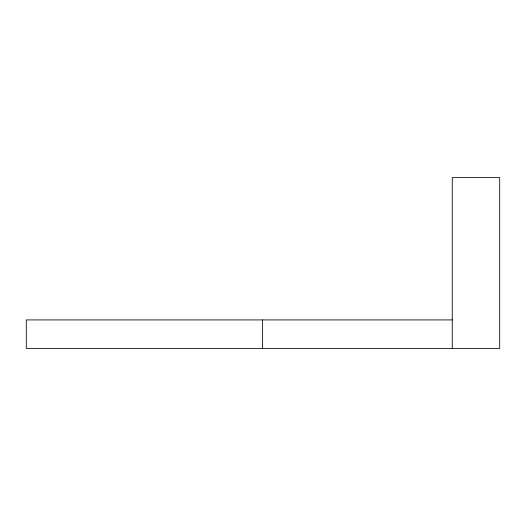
<?xml version="1.0" encoding="UTF-8"?>
<svg xmlns="http://www.w3.org/2000/svg" width="526" height="526" viewBox="0 0 526 526"><rect width="100%" height="100%" fill="white"/><g stroke="black" fill="none" stroke-linecap="round" stroke-linejoin="round"><path stroke-width="0.79" d="M452.268 319.92L26.3 319.92L26.3 348.383L499.7 348.383L499.7 177.617L452.268 177.617L452.268 348.383M262.533 319.92L262.533 348.383"/></g></svg>
